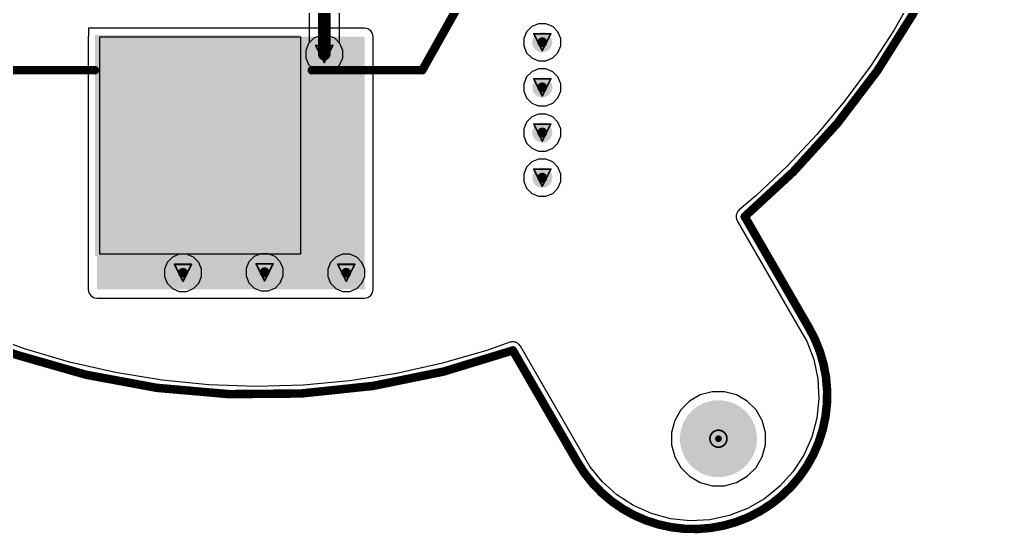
# Model space of a CAD drawing. Header units: inches. Extents: x -9 to 171, y -50 to 39.
# Drawn here: x 6.62 to 36.04, y -50.46 to -35.1 of the extents above; entities that cross this region are included whole.
import ezdxf

# ---------------------------------------------------------------- set-up
doc = ezdxf.new("R2010")
doc.units = ezdxf.units.IN
for name, color, linetype in [('Board Outline', 216, 'Continuous'), ('Bottom Layer', 5, 'Continuous'), ('Bottom Solder', 6, 'Continuous'), ('Drill Drawing', 1, 'Continuous'), ('GND', 76, 'Continuous'), ('Pad Holes', 156, 'Continuous'), ('PWR', 16, 'Continuous'), ('Top Layer', 1, 'Continuous'), ('Top Overlay', 2, 'Continuous'), ('Top Paste', 8, 'Continuous'), ('Top Solder', 216, 'Continuous'), ('Via Holes', 16, 'Continuous')]:
    doc.layers.add(name, color=color, linetype=linetype)

# ---------------------------------------------------------------- blocks, each defined once
blk = doc.blocks.new('MY_2477_02_2')
at = {"layer": 'Top Layer'}
blk.add_hatch(color=1, dxfattribs=at).paths.add_polyline_path([(-18.5, 2.913), (-12, 2.913), (-12, -3.087), (-18.5, -3.087)])
at = {"layer": 'Top Solder'}
blk.add_hatch(color=216, dxfattribs=at).paths.add_polyline_path([(-18.551, 2.963), (-11.949, 2.963), (-11.949, -3.138), (-18.551, -3.138)])
at = {"layer": 'Top Overlay', "const_width": 0.254}
for points in [[(-13, 5.988), (-13, 2.969)], [(-13, -3.512), (-13, -6.812)], [(-13, -6.812), (-3.2, -12.312)]]:
    blk.add_lwpolyline(points, dxfattribs=at)
at = {"layer": 'Top Overlay', "const_width": 0.127}
for points in [[(-13.064, 2.969, 1), (-12.937, 2.969, 1)], [(-13.064, -3.512, 1), (-12.937, -3.512, 1)], [(-13.064, -6.812, 1), (-12.937, -6.812, 1)], [(-13.064, -6.812, 1), (-12.937, -6.812, 1)]]:
    blk.add_lwpolyline(points, format="xyb", close=True, dxfattribs=at)
at = {"layer": 'Top Paste'}
for p, q in [((-18.5, 2.825), (-18.5, 2.825)), ((-18.5, 2.825), (-12, 2.825)), ((-18.5, -3.175), (-18.5, 2.825)), ((-12, 2.825), (-12, -3.175)), ((-12, -3.175), (-18.5, -3.175))]:
    blk.add_line(p, q, dxfattribs=at)

msp = doc.modelspace()

# ---------------------------------------------------------------- hatches: boundary and pattern name
at = {"layer": 'Bottom Layer'}
h = msp.add_hatch(color=5, dxfattribs=at)
edge = h.paths.add_edge_path()
edge.add_arc((22.235, -35.779), 0.3, 0, 360)
h = msp.add_hatch(color=5, dxfattribs=at)
edge = h.paths.add_edge_path()
edge.add_arc((15.72, -36.131), 0.3, 0, 360)
h = msp.add_hatch(color=5, dxfattribs=at)
edge = h.paths.add_edge_path()
edge.add_arc((22.235, -37.129), 0.3, 0, 360)
h = msp.add_hatch(color=5, dxfattribs=at)
edge = h.paths.add_edge_path()
edge.add_arc((22.235, -38.479), 0.3, 0, 360)
h = msp.add_hatch(color=5, dxfattribs=at)
edge = h.paths.add_edge_path()
edge.add_arc((22.235, -39.829), 0.3, 0, 360)
h = msp.add_hatch(color=5, dxfattribs=at)
edge = h.paths.add_edge_path()
edge.add_arc((13.938, -42.657), 0.3, 0, 360)
h = msp.add_hatch(color=5, dxfattribs=at)
edge = h.paths.add_edge_path()
edge.add_arc((11.499, -42.672), 0.3, 0, 360)
h = msp.add_hatch(color=5, dxfattribs=at)
edge = h.paths.add_edge_path()
edge.add_arc((16.377, -42.672), 0.3, 0, 360)
at = {"layer": 'Bottom Solder'}
h = msp.add_hatch(color=6, dxfattribs=at)
edge = h.paths.add_edge_path()
edge.add_arc((27.5, -47.631), 0.102, 0, 360)
at = {"layer": 'GND'}
h = msp.add_hatch(color=76, dxfattribs=at)
edge = h.paths.add_edge_path()
edge.add_arc((22.235, -35.779), 0.3, 0, 360)
h = msp.add_hatch(color=76, dxfattribs=at)
edge = h.paths.add_edge_path()
edge.add_arc((15.72, -36.131), 0.3, 0, 360)
h = msp.add_hatch(color=76, dxfattribs=at)
edge = h.paths.add_edge_path()
edge.add_arc((22.235, -37.129), 0.3, 0, 360)
h = msp.add_hatch(color=76, dxfattribs=at)
edge = h.paths.add_edge_path()
edge.add_arc((22.235, -38.479), 0.3, 0, 360)
h = msp.add_hatch(color=76, dxfattribs=at)
edge = h.paths.add_edge_path()
edge.add_arc((22.235, -39.829), 0.3, 0, 360)
h = msp.add_hatch(color=76, dxfattribs=at)
edge = h.paths.add_edge_path()
edge.add_arc((13.938, -42.657), 0.3, 0, 360)
h = msp.add_hatch(color=76, dxfattribs=at)
edge = h.paths.add_edge_path()
edge.add_arc((11.499, -42.672), 0.3, 0, 360)
h = msp.add_hatch(color=76, dxfattribs=at)
edge = h.paths.add_edge_path()
edge.add_arc((16.377, -42.672), 0.3, 0, 360)
at = {"layer": 'Pad Holes'}
h = msp.add_hatch(color=7, dxfattribs=at)
edge = h.paths.add_edge_path()
edge.add_arc((27.5, -47.631), 1.15, 0, 360)
at = {"layer": 'PWR'}
h = msp.add_hatch(color=16, dxfattribs=at)
edge = h.paths.add_edge_path()
edge.add_arc((22.235, -35.779), 0.3, 0, 360)
h = msp.add_hatch(color=16, dxfattribs=at)
edge = h.paths.add_edge_path()
edge.add_arc((15.72, -36.131), 0.3, 0, 360)
h = msp.add_hatch(color=16, dxfattribs=at)
edge = h.paths.add_edge_path()
edge.add_arc((22.235, -37.129), 0.3, 0, 360)
h = msp.add_hatch(color=16, dxfattribs=at)
edge = h.paths.add_edge_path()
edge.add_arc((22.235, -38.479), 0.3, 0, 360)
h = msp.add_hatch(color=16, dxfattribs=at)
edge = h.paths.add_edge_path()
edge.add_arc((22.235, -39.829), 0.3, 0, 360)
h = msp.add_hatch(color=16, dxfattribs=at)
edge = h.paths.add_edge_path()
edge.add_arc((13.938, -42.657), 0.3, 0, 360)
h = msp.add_hatch(color=16, dxfattribs=at)
edge = h.paths.add_edge_path()
edge.add_arc((11.499, -42.672), 0.3, 0, 360)
h = msp.add_hatch(color=16, dxfattribs=at)
edge = h.paths.add_edge_path()
edge.add_arc((16.377, -42.672), 0.3, 0, 360)
at = {"layer": 'Top Layer'}
h = msp.add_hatch(color=1, dxfattribs=at)
edge = h.paths.add_edge_path()
edge.add_arc((22.235, -35.779), 0.3, 0, 360)
msp.add_hatch(color=1, dxfattribs=at).paths.add_polyline_path([(8.925, -43.167), (16.925, -43.167), (16.925, -35.616), (8.925, -35.616)])
h = msp.add_hatch(color=1, dxfattribs=at)
edge = h.paths.add_edge_path()
edge.add_arc((15.72, -36.131), 0.3, 0, 360)
h = msp.add_hatch(color=1, dxfattribs=at)
edge = h.paths.add_edge_path()
edge.add_arc((22.235, -37.129), 0.3, 0, 360)
h = msp.add_hatch(color=1, dxfattribs=at)
edge = h.paths.add_edge_path()
edge.add_arc((22.235, -38.479), 0.3, 0, 360)
h = msp.add_hatch(color=1, dxfattribs=at)
edge = h.paths.add_edge_path()
edge.add_arc((22.235, -39.829), 0.3, 0, 360)
h = msp.add_hatch(color=1, dxfattribs=at)
edge = h.paths.add_edge_path()
edge.add_arc((13.938, -42.657), 0.3, 0, 360)
h = msp.add_hatch(color=1, dxfattribs=at)
edge = h.paths.add_edge_path()
edge.add_arc((11.499, -42.672), 0.3, 0, 360)
h = msp.add_hatch(color=1, dxfattribs=at)
edge = h.paths.add_edge_path()
edge.add_arc((16.377, -42.672), 0.3, 0, 360)
at = {"layer": 'Top Solder'}
h = msp.add_hatch(color=216, dxfattribs=at)
edge = h.paths.add_edge_path()
edge.add_arc((27.5, -47.631), 0.102, 0, 360)
at = {"layer": 'Via Holes'}
h = msp.add_hatch(color=7, dxfattribs=at)
edge = h.paths.add_edge_path()
edge.add_arc((22.235, -35.779), 0.15, 0, 360)
h = msp.add_hatch(color=7, dxfattribs=at)
edge = h.paths.add_edge_path()
edge.add_arc((15.72, -36.131), 0.15, 0, 360)
h = msp.add_hatch(color=7, dxfattribs=at)
edge = h.paths.add_edge_path()
edge.add_arc((22.235, -37.129), 0.15, 0, 360)
h = msp.add_hatch(color=7, dxfattribs=at)
edge = h.paths.add_edge_path()
edge.add_arc((22.235, -38.479), 0.15, 0, 360)
h = msp.add_hatch(color=7, dxfattribs=at)
edge = h.paths.add_edge_path()
edge.add_arc((22.235, -39.829), 0.15, 0, 360)
h = msp.add_hatch(color=7, dxfattribs=at)
edge = h.paths.add_edge_path()
edge.add_arc((11.499, -42.672), 0.15, 0, 360)
h = msp.add_hatch(color=7, dxfattribs=at)
edge = h.paths.add_edge_path()
edge.add_arc((13.938, -42.657), 0.15, 0, 360)
h = msp.add_hatch(color=7, dxfattribs=at)
edge = h.paths.add_edge_path()
edge.add_arc((16.377, -42.672), 0.15, 0, 360)

# ---------------------------------------------------------------- linework, layer by layer
at = {"layer": 'Board Outline', "const_width": 0.254}
for points in [[(21.357, -44.991, -0.835532), (-0.785, -6.641)], [(35.915, -27.589, -0.177977), (28.285, -40.991)], [(30.214, -44.332, -1), (23.286, -48.332)]]:
    msp.add_lwpolyline(points, format="xyb", dxfattribs=at)
for points in [[(28.285, -40.991), (30.214, -44.332)], [(21.357, -44.991), (23.286, -48.332)]]:
    msp.add_lwpolyline(points, dxfattribs=at)
at = {"layer": 'Board Outline', "const_width": 0.127}
for points in [[(28.221, -40.991, 1), (28.348, -40.991, 1)], [(28.221, -40.991, 1), (28.348, -40.991, 1)], [(30.151, -44.332, 1), (30.278, -44.332, 1)], [(30.151, -44.332, 1), (30.278, -44.332, 1)], [(21.293, -44.991, 1), (21.42, -44.991, 1)], [(21.293, -44.991, 1), (21.42, -44.991, 1)], [(23.222, -48.332, 1), (23.349, -48.332, 1)], [(23.222, -48.332, 1), (23.349, -48.332, 1)]]:
    msp.add_lwpolyline(points, format="xyb", close=True, dxfattribs=at)
at = {"layer": 'Bottom Layer'}
for p, q in [((16.173, -35.801), (16.173, -34.399)), ((33.389, -34.277), (32.747, -35.405)), ((15.267, -34.587), (15.267, -35.801)), ((32.747, -35.405), (32.04, -36.492)), ((15.25, -35.817), (15.166, -36.021)), ((15.267, -35.801), (15.25, -35.817)), ((16.19, -35.817), (16.173, -35.801)), ((16.274, -36.021), (16.19, -35.817)), ((15.166, -36.021), (15.166, -36.241)), ((16.274, -36.241), (16.274, -36.021)), ((15.166, -36.241), (15.25, -36.445)), ((15.25, -36.445), (15.406, -36.601)), ((16.034, -36.601), (16.19, -36.445)), ((16.19, -36.445), (16.274, -36.241)), ((15.406, -36.601), (15.61, -36.685)), ((15.61, -36.685), (15.83, -36.685)), ((15.83, -36.685), (16.034, -36.601)), ((32.04, -36.492), (31.27, -37.537)), ((31.27, -37.537), (30.441, -38.534)), ((30.441, -38.534), (29.554, -39.481)), ((29.554, -39.481), (28.614, -40.375)), ((28.614, -40.375), (28.118, -40.793)), ((28.055, -40.872), (28.047, -40.899)), ((28.069, -40.854), (28.055, -40.872)), ((28.079, -40.833), (28.069, -40.854)), ((28.1, -40.815), (28.079, -40.833)), ((28.118, -40.793), (28.1, -40.815)), ((28.033, -40.947), (28.027, -40.969)), ((28.027, -40.969), (28.03, -40.997)), ((28.03, -40.997), (28.028, -41.025)), ((28.028, -41.025), (28.036, -41.047)), ((28.035, -40.924), (28.033, -40.947)), ((28.047, -40.899), (28.035, -40.924)), ((28.036, -41.047), (28.038, -41.069)), ((28.038, -41.069), (28.052, -41.094)), ((28.052, -41.094), (28.061, -41.12)), ((28.061, -41.12), (29.99, -44.462)), ((11.029, -42.359), (10.945, -42.562)), ((11.185, -42.203), (11.029, -42.359)), ((11.388, -42.118), (11.185, -42.203)), ((11.609, -42.118), (11.388, -42.118)), ((11.812, -42.203), (11.609, -42.118)), ((11.968, -42.359), (11.812, -42.203)), ((12.053, -42.562), (11.968, -42.359)), ((13.468, -42.343), (13.384, -42.546)), ((13.624, -42.187), (13.468, -42.343)), ((13.828, -42.103), (13.624, -42.187)), ((14.048, -42.103), (13.828, -42.103)), ((14.252, -42.187), (14.048, -42.103)), ((14.408, -42.343), (14.252, -42.187)), ((14.492, -42.546), (14.408, -42.343)), ((15.908, -42.359), (15.823, -42.562)), ((16.063, -42.203), (15.908, -42.359)), ((16.267, -42.118), (16.063, -42.203)), ((16.487, -42.118), (16.267, -42.118)), ((16.691, -42.203), (16.487, -42.118)), ((16.847, -42.359), (16.691, -42.203)), ((16.931, -42.562), (16.847, -42.359)), ((10.945, -42.562), (10.945, -42.783)), ((12.053, -42.783), (12.053, -42.562)), ((13.384, -42.546), (13.384, -42.767)), ((14.492, -42.767), (14.492, -42.546)), ((15.823, -42.562), (15.823, -42.783)), ((16.931, -42.783), (16.931, -42.562)), ((10.945, -42.783), (11.029, -42.986)), ((11.968, -42.986), (12.053, -42.783)), ((13.384, -42.767), (13.468, -42.97)), ((14.408, -42.97), (14.492, -42.767)), ((15.823, -42.783), (15.908, -42.986)), ((16.847, -42.986), (16.931, -42.783)), ((11.029, -42.986), (11.185, -43.142)), ((11.185, -43.142), (11.388, -43.226)), ((11.388, -43.226), (11.609, -43.226)), ((11.609, -43.226), (11.812, -43.142)), ((11.812, -43.142), (11.968, -42.986)), ((13.468, -42.97), (13.624, -43.126)), ((13.624, -43.126), (13.828, -43.211)), ((13.828, -43.211), (14.048, -43.211)), ((14.048, -43.211), (14.252, -43.126)), ((14.252, -43.126), (14.408, -42.97)), ((15.908, -42.986), (16.063, -43.142)), ((16.063, -43.142), (16.267, -43.226)), ((16.267, -43.226), (16.487, -43.226)), ((16.487, -43.226), (16.691, -43.142)), ((16.691, -43.142), (16.847, -42.986)), ((6.76, -44.942), (5.438, -44.457)), ((29.99, -44.462), (30.137, -44.717)), ((30.137, -44.717), (30.348, -45.267)), ((8.11, -45.341), (6.76, -44.942)), ((20.607, -44.985), (19.254, -45.376)), ((21.269, -44.747), (20.607, -44.985)), ((21.297, -44.743), (21.269, -44.747)), ((21.323, -44.734), (21.297, -44.743)), ((21.346, -44.736), (21.323, -44.734)), ((21.369, -44.732), (21.346, -44.736)), ((21.396, -44.739), (21.369, -44.732)), ((21.424, -44.741), (21.396, -44.739)), ((21.445, -44.751), (21.424, -44.741)), ((21.467, -44.757), (21.445, -44.751)), ((21.489, -44.773), (21.467, -44.757)), ((21.514, -44.785), (21.489, -44.773)), ((21.53, -44.803), (21.514, -44.785)), ((21.548, -44.817), (21.53, -44.803)), ((21.563, -44.841), (21.548, -44.817)), ((21.581, -44.861), (21.563, -44.841)), ((23.51, -48.203), (21.581, -44.861)), ((30.348, -45.267), (30.47, -45.843)), ((9.483, -45.655), (8.11, -45.341)), ((19.254, -45.376), (17.88, -45.681)), ((10.872, -45.881), (9.483, -45.655)), ((12.273, -46.019), (10.872, -45.881)), ((16.489, -45.899), (15.087, -46.028)), ((17.88, -45.681), (16.489, -45.899)), ((30.47, -45.843), (30.501, -46.431)), ((13.68, -46.068), (12.273, -46.019)), ((15.087, -46.028), (13.68, -46.068)), ((26.958, -46.323), (26.638, -46.508)), ((27.315, -46.227), (26.958, -46.323)), ((27.685, -46.227), (27.315, -46.227)), ((28.042, -46.323), (27.685, -46.227)), ((28.362, -46.508), (28.042, -46.323)), ((30.501, -46.431), (30.44, -47.016)), ((26.377, -46.769), (26.192, -47.089)), ((26.638, -46.508), (26.377, -46.769)), ((28.623, -46.769), (28.362, -46.508)), ((28.808, -47.089), (28.623, -46.769)), ((30.44, -47.016), (30.287, -47.585)), ((26.192, -47.089), (26.096, -47.447)), ((28.904, -47.447), (28.808, -47.089)), ((26.096, -47.447), (26.096, -47.816)), ((28.904, -47.816), (28.904, -47.447)), ((30.287, -47.585), (30.048, -48.123)), ((26.096, -47.816), (26.192, -48.173)), ((28.808, -48.173), (28.904, -47.816)), ((23.657, -48.458), (23.51, -48.203)), ((26.192, -48.173), (26.377, -48.493)), ((28.623, -48.493), (28.808, -48.173)), ((30.048, -48.123), (29.727, -48.617)), ((24.028, -48.915), (23.657, -48.458)), ((26.377, -48.493), (26.638, -48.755)), ((28.362, -48.755), (28.623, -48.493)), ((26.638, -48.755), (26.958, -48.94)), ((28.042, -48.94), (28.362, -48.755)), ((29.727, -48.617), (29.333, -49.054)), ((24.466, -49.31), (24.028, -48.915)), ((26.958, -48.94), (27.315, -49.035)), ((27.315, -49.035), (27.685, -49.035)), ((27.685, -49.035), (28.042, -48.94)), ((29.333, -49.054), (28.875, -49.425)), ((24.959, -49.63), (24.466, -49.31)), ((28.875, -49.425), (28.366, -49.719)), ((25.497, -49.87), (24.959, -49.63)), ((28.366, -49.719), (27.816, -49.93)), ((26.066, -50.022), (25.497, -49.87)), ((27.816, -49.93), (27.24, -50.053)), ((26.652, -50.084), (26.066, -50.022)), ((27.24, -50.053), (26.652, -50.084))]:
    msp.add_line(p, q, dxfattribs=at)
for points, const_width in [([(15.72, -36.131), (15.72, -34.399)], 0.381), ([(16.377, -42.672), (16.377, -42.672)], 0.254)]:
    msp.add_lwpolyline(points, dxfattribs=dict(at, const_width=const_width))
for points, const_width in [([(15.625, -36.131, 1), (15.815, -36.131, 1)], 0.191), ([(16.314, -42.672, 1), (16.441, -42.672, 1)], 0.127), ([(16.314, -42.672, 1), (16.441, -42.672, 1)], 0.127)]:
    msp.add_lwpolyline(points, format="xyb", close=True, dxfattribs=dict(at, const_width=const_width))
at = {"layer": 'Drill Drawing', "const_width": 0.0508}
for points in [[(21.981, -35.525), (22.489, -35.525)], [(21.981, -35.525), (22.235, -36.033)], [(22.235, -36.033), (22.489, -35.525)], [(15.466, -35.877), (15.974, -35.877)], [(15.466, -35.877), (15.72, -36.385)], [(15.72, -36.385), (15.974, -35.877)], [(21.981, -36.875), (22.489, -36.875)], [(21.981, -36.875), (22.235, -37.383)], [(22.235, -37.383), (22.489, -36.875)], [(21.981, -38.225), (22.489, -38.225)], [(21.981, -38.225), (22.235, -38.733)], [(22.235, -38.733), (22.489, -38.225)], [(21.981, -39.575), (22.489, -39.575)], [(21.981, -39.575), (22.235, -40.083)], [(22.235, -40.083), (22.489, -39.575)], [(11.245, -42.418), (11.753, -42.418)], [(11.245, -42.418), (11.499, -42.926)], [(11.499, -42.926), (11.753, -42.418)], [(13.684, -42.403), (14.192, -42.403)], [(13.684, -42.403), (13.938, -42.911)], [(13.938, -42.911), (14.192, -42.403)], [(16.123, -42.418), (16.631, -42.418)], [(16.123, -42.418), (16.377, -42.926)], [(16.377, -42.926), (16.631, -42.418)]]:
    msp.add_lwpolyline(points, dxfattribs=at)
at = {"layer": 'Drill Drawing'}
for points, const_width in [([(21.968, -35.525, 1), (21.994, -35.525, 1)], 0.0254), ([(21.968, -35.525, 1), (21.994, -35.525, 1)], 0.0254), ([(22.476, -35.525, 1), (22.502, -35.525, 1)], 0.0254), ([(22.476, -35.525, 1), (22.502, -35.525, 1)], 0.0254), ([(15.453, -35.877, 1), (15.479, -35.877, 1)], 0.0254), ([(15.453, -35.877, 1), (15.479, -35.877, 1)], 0.0254), ([(15.961, -35.877, 1), (15.987, -35.877, 1)], 0.0254), ([(15.961, -35.877, 1), (15.987, -35.877, 1)], 0.0254), ([(22.222, -36.033, 1), (22.248, -36.033, 1)], 0.0254), ([(22.222, -36.033, 1), (22.248, -36.033, 1)], 0.0254), ([(15.707, -36.385, 1), (15.733, -36.385, 1)], 0.0254), ([(15.707, -36.385, 1), (15.733, -36.385, 1)], 0.0254), ([(21.968, -36.875, 1), (21.994, -36.875, 1)], 0.0254), ([(21.968, -36.875, 1), (21.994, -36.875, 1)], 0.0254), ([(22.476, -36.875, 1), (22.502, -36.875, 1)], 0.0254), ([(22.476, -36.875, 1), (22.502, -36.875, 1)], 0.0254), ([(22.222, -37.383, 1), (22.248, -37.383, 1)], 0.0254), ([(22.222, -37.383, 1), (22.248, -37.383, 1)], 0.0254), ([(21.968, -38.225, 1), (21.994, -38.225, 1)], 0.0254), ([(21.968, -38.225, 1), (21.994, -38.225, 1)], 0.0254), ([(22.476, -38.225, 1), (22.502, -38.225, 1)], 0.0254), ([(22.476, -38.225, 1), (22.502, -38.225, 1)], 0.0254), ([(22.222, -38.733, 1), (22.248, -38.733, 1)], 0.0254), ([(22.222, -38.733, 1), (22.248, -38.733, 1)], 0.0254), ([(21.968, -39.575, 1), (21.994, -39.575, 1)], 0.0254), ([(21.968, -39.575, 1), (21.994, -39.575, 1)], 0.0254), ([(22.476, -39.575, 1), (22.502, -39.575, 1)], 0.0254), ([(22.476, -39.575, 1), (22.502, -39.575, 1)], 0.0254), ([(22.222, -40.083, 1), (22.248, -40.083, 1)], 0.0254), ([(22.222, -40.083, 1), (22.248, -40.083, 1)], 0.0254), ([(11.232, -42.418, 1), (11.257, -42.418, 1)], 0.0254), ([(11.232, -42.418, 1), (11.257, -42.418, 1)], 0.0254), ([(11.74, -42.418, 1), (11.765, -42.418, 1)], 0.0254), ([(11.74, -42.418, 1), (11.765, -42.418, 1)], 0.0254), ([(13.671, -42.403, 1), (13.697, -42.403, 1)], 0.0254), ([(13.671, -42.403, 1), (13.697, -42.403, 1)], 0.0254), ([(14.179, -42.403, 1), (14.205, -42.403, 1)], 0.0254), ([(14.179, -42.403, 1), (14.205, -42.403, 1)], 0.0254), ([(16.111, -42.418, 1), (16.136, -42.418, 1)], 0.0254), ([(16.111, -42.418, 1), (16.136, -42.418, 1)], 0.0254), ([(16.619, -42.418, 1), (16.644, -42.418, 1)], 0.0254), ([(16.619, -42.418, 1), (16.644, -42.418, 1)], 0.0254), ([(11.486, -42.926, 1), (11.511, -42.926, 1)], 0.0254), ([(11.486, -42.926, 1), (11.511, -42.926, 1)], 0.0254), ([(13.925, -42.911, 1), (13.951, -42.911, 1)], 0.0254), ([(13.925, -42.911, 1), (13.951, -42.911, 1)], 0.0254), ([(16.365, -42.926, 1), (16.39, -42.926, 1)], 0.0254), ([(16.365, -42.926, 1), (16.39, -42.926, 1)], 0.0254), ([(27.754, -47.631, 1), (27.246, -47.631, 1)], 0.0508), ([(27.233, -47.631, 1), (27.259, -47.631, 1)], 0.0254), ([(27.741, -47.631, 1), (27.767, -47.631, 1)], 0.0254)]:
    msp.add_lwpolyline(points, format="xyb", close=True, dxfattribs=dict(at, const_width=const_width))
at = {"layer": 'GND'}
for p, q in [((33.389, -34.277), (32.747, -35.405)), ((15.61, -35.577), (15.406, -35.661)), ((15.83, -35.577), (15.61, -35.577)), ((16.034, -35.661), (15.83, -35.577)), ((32.747, -35.405), (32.04, -36.492)), ((15.25, -35.817), (15.166, -36.021)), ((15.406, -35.661), (15.25, -35.817)), ((16.19, -35.817), (16.034, -35.661)), ((16.274, -36.021), (16.19, -35.817)), ((15.166, -36.021), (15.166, -36.241)), ((16.274, -36.241), (16.274, -36.021)), ((15.166, -36.241), (15.25, -36.445)), ((15.25, -36.445), (15.406, -36.601)), ((16.034, -36.601), (16.19, -36.445)), ((16.19, -36.445), (16.274, -36.241)), ((15.406, -36.601), (15.61, -36.685)), ((15.61, -36.685), (15.83, -36.685)), ((15.83, -36.685), (16.034, -36.601)), ((32.04, -36.492), (31.27, -37.537)), ((31.27, -37.537), (30.441, -38.534)), ((30.441, -38.534), (29.554, -39.481)), ((29.554, -39.481), (28.614, -40.375)), ((28.614, -40.375), (28.118, -40.793)), ((28.055, -40.872), (28.047, -40.899)), ((28.069, -40.854), (28.055, -40.872)), ((28.079, -40.833), (28.069, -40.854)), ((28.1, -40.815), (28.079, -40.833)), ((28.118, -40.793), (28.1, -40.815)), ((28.033, -40.947), (28.027, -40.969)), ((28.027, -40.969), (28.03, -40.997)), ((28.03, -40.997), (28.028, -41.025)), ((28.028, -41.025), (28.036, -41.047)), ((28.035, -40.924), (28.033, -40.947)), ((28.047, -40.899), (28.035, -40.924)), ((28.036, -41.047), (28.038, -41.069)), ((28.038, -41.069), (28.052, -41.094)), ((28.052, -41.094), (28.061, -41.12)), ((28.061, -41.12), (29.99, -44.462)), ((11.029, -42.359), (10.945, -42.562)), ((11.185, -42.203), (11.029, -42.359)), ((11.388, -42.118), (11.185, -42.203)), ((11.609, -42.118), (11.388, -42.118)), ((11.812, -42.203), (11.609, -42.118)), ((11.968, -42.359), (11.812, -42.203)), ((12.053, -42.562), (11.968, -42.359)), ((13.468, -42.343), (13.384, -42.546)), ((13.624, -42.187), (13.468, -42.343)), ((13.828, -42.103), (13.624, -42.187)), ((14.048, -42.103), (13.828, -42.103)), ((14.252, -42.187), (14.048, -42.103)), ((14.408, -42.343), (14.252, -42.187)), ((14.492, -42.546), (14.408, -42.343)), ((15.908, -42.359), (15.823, -42.562)), ((16.063, -42.203), (15.908, -42.359)), ((16.267, -42.118), (16.063, -42.203)), ((16.487, -42.118), (16.267, -42.118)), ((16.691, -42.203), (16.487, -42.118)), ((16.847, -42.359), (16.691, -42.203)), ((16.931, -42.562), (16.847, -42.359)), ((10.945, -42.562), (10.945, -42.783)), ((12.053, -42.783), (12.053, -42.562)), ((13.384, -42.546), (13.384, -42.767)), ((14.492, -42.767), (14.492, -42.546)), ((15.823, -42.562), (15.823, -42.783)), ((16.931, -42.783), (16.931, -42.562)), ((10.945, -42.783), (11.029, -42.986)), ((11.968, -42.986), (12.053, -42.783)), ((13.384, -42.767), (13.468, -42.97)), ((14.408, -42.97), (14.492, -42.767)), ((15.823, -42.783), (15.908, -42.986)), ((16.847, -42.986), (16.931, -42.783)), ((11.029, -42.986), (11.185, -43.142)), ((11.185, -43.142), (11.388, -43.226)), ((11.388, -43.226), (11.609, -43.226)), ((11.609, -43.226), (11.812, -43.142)), ((11.812, -43.142), (11.968, -42.986)), ((13.468, -42.97), (13.624, -43.126)), ((13.624, -43.126), (13.828, -43.211)), ((13.828, -43.211), (14.048, -43.211)), ((14.048, -43.211), (14.252, -43.126)), ((14.252, -43.126), (14.408, -42.97)), ((15.908, -42.986), (16.063, -43.142)), ((16.063, -43.142), (16.267, -43.226)), ((16.267, -43.226), (16.487, -43.226)), ((16.487, -43.226), (16.691, -43.142)), ((16.691, -43.142), (16.847, -42.986)), ((6.76, -44.942), (5.438, -44.457)), ((29.99, -44.462), (30.137, -44.717)), ((30.137, -44.717), (30.348, -45.267)), ((8.11, -45.341), (6.76, -44.942)), ((20.607, -44.985), (19.254, -45.376)), ((21.269, -44.747), (20.607, -44.985)), ((21.297, -44.743), (21.269, -44.747)), ((21.323, -44.734), (21.297, -44.743)), ((21.346, -44.736), (21.323, -44.734)), ((21.369, -44.732), (21.346, -44.736)), ((21.396, -44.739), (21.369, -44.732)), ((21.424, -44.741), (21.396, -44.739)), ((21.445, -44.751), (21.424, -44.741)), ((21.467, -44.757), (21.445, -44.751)), ((21.489, -44.773), (21.467, -44.757)), ((21.514, -44.785), (21.489, -44.773)), ((21.53, -44.803), (21.514, -44.785)), ((21.548, -44.817), (21.53, -44.803)), ((21.563, -44.841), (21.548, -44.817)), ((21.581, -44.861), (21.563, -44.841)), ((23.51, -48.203), (21.581, -44.861)), ((30.348, -45.267), (30.47, -45.843)), ((9.483, -45.655), (8.11, -45.341)), ((19.254, -45.376), (17.88, -45.681)), ((10.872, -45.881), (9.483, -45.655)), ((12.273, -46.019), (10.872, -45.881)), ((16.489, -45.899), (15.087, -46.028)), ((17.88, -45.681), (16.489, -45.899)), ((30.47, -45.843), (30.501, -46.431)), ((13.68, -46.068), (12.273, -46.019)), ((15.087, -46.028), (13.68, -46.068)), ((26.958, -46.323), (26.638, -46.508)), ((27.315, -46.227), (26.958, -46.323)), ((27.685, -46.227), (27.315, -46.227)), ((28.042, -46.323), (27.685, -46.227)), ((28.362, -46.508), (28.042, -46.323)), ((30.501, -46.431), (30.44, -47.016)), ((26.377, -46.769), (26.192, -47.089)), ((26.638, -46.508), (26.377, -46.769)), ((28.623, -46.769), (28.362, -46.508)), ((28.808, -47.089), (28.623, -46.769)), ((30.44, -47.016), (30.287, -47.585)), ((26.192, -47.089), (26.096, -47.447)), ((28.904, -47.447), (28.808, -47.089)), ((26.096, -47.447), (26.096, -47.816)), ((28.904, -47.816), (28.904, -47.447)), ((30.287, -47.585), (30.048, -48.123)), ((26.096, -47.816), (26.192, -48.173)), ((28.808, -48.173), (28.904, -47.816)), ((23.657, -48.458), (23.51, -48.203)), ((26.192, -48.173), (26.377, -48.493)), ((28.623, -48.493), (28.808, -48.173)), ((30.048, -48.123), (29.727, -48.617)), ((24.028, -48.915), (23.657, -48.458)), ((26.377, -48.493), (26.638, -48.755)), ((28.362, -48.755), (28.623, -48.493)), ((26.638, -48.755), (26.958, -48.94)), ((28.042, -48.94), (28.362, -48.755)), ((29.727, -48.617), (29.333, -49.054)), ((24.466, -49.31), (24.028, -48.915)), ((26.958, -48.94), (27.315, -49.035)), ((27.315, -49.035), (27.685, -49.035)), ((27.685, -49.035), (28.042, -48.94)), ((29.333, -49.054), (28.875, -49.425)), ((24.959, -49.63), (24.466, -49.31)), ((28.875, -49.425), (28.366, -49.719)), ((25.497, -49.87), (24.959, -49.63)), ((28.366, -49.719), (27.816, -49.93)), ((26.066, -50.022), (25.497, -49.87)), ((27.816, -49.93), (27.24, -50.053)), ((26.652, -50.084), (26.066, -50.022)), ((27.24, -50.053), (26.652, -50.084))]:
    msp.add_line(p, q, dxfattribs=at)
at = {"layer": 'PWR'}
for p, q in [((33.389, -34.277), (32.747, -35.405)), ((22.125, -35.225), (21.921, -35.31)), ((22.345, -35.225), (22.125, -35.225)), ((22.549, -35.31), (22.345, -35.225)), ((21.765, -35.466), (21.681, -35.669)), ((21.921, -35.31), (21.765, -35.466)), ((22.705, -35.466), (22.549, -35.31)), ((22.789, -35.669), (22.705, -35.466)), ((32.747, -35.405), (32.04, -36.492)), ((21.681, -35.669), (21.681, -35.89)), ((21.681, -35.89), (21.765, -36.093)), ((22.705, -36.093), (22.789, -35.89)), ((22.789, -35.89), (22.789, -35.669)), ((21.765, -36.093), (21.921, -36.249)), ((22.549, -36.249), (22.705, -36.093)), ((21.921, -36.249), (22.125, -36.333)), ((22.125, -36.333), (22.345, -36.333)), ((22.345, -36.333), (22.549, -36.249)), ((21.921, -36.66), (21.765, -36.815)), ((22.125, -36.575), (21.921, -36.66)), ((22.345, -36.575), (22.125, -36.575)), ((22.549, -36.66), (22.345, -36.575)), ((22.705, -36.815), (22.549, -36.66)), ((32.04, -36.492), (31.27, -37.537)), ((21.765, -36.815), (21.681, -37.019)), ((21.681, -37.019), (21.681, -37.239)), ((22.789, -37.019), (22.705, -36.815)), ((22.789, -37.239), (22.789, -37.019)), ((21.681, -37.239), (21.765, -37.443)), ((22.705, -37.443), (22.789, -37.239)), ((21.765, -37.443), (21.921, -37.599)), ((21.921, -37.599), (22.125, -37.683)), ((22.345, -37.683), (22.549, -37.599)), ((22.549, -37.599), (22.705, -37.443)), ((31.27, -37.537), (30.441, -38.534)), ((22.125, -37.925), (21.921, -38.009)), ((22.125, -37.683), (22.345, -37.683)), ((22.345, -37.925), (22.125, -37.925)), ((22.549, -38.009), (22.345, -37.925)), ((21.765, -38.165), (21.681, -38.369)), ((21.921, -38.009), (21.765, -38.165)), ((22.705, -38.165), (22.549, -38.009)), ((22.789, -38.369), (22.705, -38.165)), ((21.681, -38.369), (21.681, -38.589)), ((22.789, -38.589), (22.789, -38.369)), ((30.441, -38.534), (29.554, -39.481)), ((21.681, -38.589), (21.765, -38.793)), ((21.765, -38.793), (21.921, -38.949)), ((22.549, -38.949), (22.705, -38.793)), ((22.705, -38.793), (22.789, -38.589)), ((21.921, -38.949), (22.125, -39.033)), ((22.125, -39.033), (22.345, -39.033)), ((22.345, -39.033), (22.549, -38.949)), ((21.921, -39.359), (21.765, -39.515)), ((22.125, -39.275), (21.921, -39.359)), ((22.345, -39.275), (22.125, -39.275)), ((22.549, -39.359), (22.345, -39.275)), ((22.705, -39.515), (22.549, -39.359)), ((21.765, -39.515), (21.681, -39.718)), ((21.681, -39.718), (21.681, -39.939)), ((22.789, -39.718), (22.705, -39.515)), ((22.789, -39.939), (22.789, -39.718)), ((29.554, -39.481), (28.614, -40.375)), ((21.681, -39.939), (21.765, -40.142)), ((22.705, -40.142), (22.789, -39.939)), ((21.765, -40.142), (21.921, -40.298)), ((21.921, -40.298), (22.125, -40.383)), ((22.345, -40.383), (22.549, -40.298)), ((22.549, -40.298), (22.705, -40.142)), ((22.125, -40.383), (22.345, -40.383)), ((28.614, -40.375), (28.118, -40.793)), ((28.055, -40.872), (28.047, -40.899)), ((28.069, -40.854), (28.055, -40.872)), ((28.079, -40.833), (28.069, -40.854)), ((28.1, -40.815), (28.079, -40.833)), ((28.118, -40.793), (28.1, -40.815)), ((28.033, -40.947), (28.027, -40.969)), ((28.027, -40.969), (28.03, -40.997)), ((28.03, -40.997), (28.028, -41.025)), ((28.028, -41.025), (28.036, -41.047)), ((28.035, -40.924), (28.033, -40.947)), ((28.047, -40.899), (28.035, -40.924)), ((28.036, -41.047), (28.038, -41.069)), ((28.038, -41.069), (28.052, -41.094)), ((28.052, -41.094), (28.061, -41.12)), ((28.061, -41.12), (29.99, -44.462)), ((6.76, -44.942), (5.438, -44.457)), ((29.99, -44.462), (30.137, -44.717)), ((30.137, -44.717), (30.348, -45.267)), ((8.11, -45.341), (6.76, -44.942)), ((20.607, -44.985), (19.254, -45.376)), ((21.269, -44.747), (20.607, -44.985)), ((21.297, -44.743), (21.269, -44.747)), ((21.323, -44.734), (21.297, -44.743)), ((21.346, -44.736), (21.323, -44.734)), ((21.369, -44.732), (21.346, -44.736)), ((21.396, -44.739), (21.369, -44.732)), ((21.424, -44.741), (21.396, -44.739)), ((21.445, -44.751), (21.424, -44.741)), ((21.467, -44.757), (21.445, -44.751)), ((21.489, -44.773), (21.467, -44.757)), ((21.514, -44.785), (21.489, -44.773)), ((21.53, -44.803), (21.514, -44.785)), ((21.548, -44.817), (21.53, -44.803)), ((21.563, -44.841), (21.548, -44.817)), ((21.581, -44.861), (21.563, -44.841)), ((23.51, -48.203), (21.581, -44.861)), ((30.348, -45.267), (30.47, -45.843)), ((9.483, -45.655), (8.11, -45.341)), ((19.254, -45.376), (17.88, -45.681)), ((10.872, -45.881), (9.483, -45.655)), ((12.273, -46.019), (10.872, -45.881)), ((16.489, -45.899), (15.087, -46.028)), ((17.88, -45.681), (16.489, -45.899)), ((30.47, -45.843), (30.501, -46.431)), ((13.68, -46.068), (12.273, -46.019)), ((15.087, -46.028), (13.68, -46.068)), ((26.958, -46.323), (26.638, -46.508)), ((27.315, -46.227), (26.958, -46.323)), ((27.685, -46.227), (27.315, -46.227)), ((28.042, -46.323), (27.685, -46.227)), ((28.362, -46.508), (28.042, -46.323)), ((30.501, -46.431), (30.44, -47.016)), ((26.377, -46.769), (26.192, -47.089)), ((26.638, -46.508), (26.377, -46.769)), ((28.623, -46.769), (28.362, -46.508)), ((28.808, -47.089), (28.623, -46.769)), ((30.44, -47.016), (30.287, -47.585)), ((26.192, -47.089), (26.096, -47.447)), ((28.904, -47.447), (28.808, -47.089)), ((26.096, -47.447), (26.096, -47.816)), ((28.904, -47.816), (28.904, -47.447)), ((30.287, -47.585), (30.048, -48.123)), ((26.096, -47.816), (26.192, -48.173)), ((28.808, -48.173), (28.904, -47.816)), ((23.657, -48.458), (23.51, -48.203)), ((26.192, -48.173), (26.377, -48.493)), ((28.623, -48.493), (28.808, -48.173)), ((30.048, -48.123), (29.727, -48.617)), ((24.028, -48.915), (23.657, -48.458)), ((26.377, -48.493), (26.638, -48.755)), ((28.362, -48.755), (28.623, -48.493)), ((26.638, -48.755), (26.958, -48.94)), ((28.042, -48.94), (28.362, -48.755)), ((29.727, -48.617), (29.333, -49.054)), ((24.466, -49.31), (24.028, -48.915)), ((26.958, -48.94), (27.315, -49.035)), ((27.315, -49.035), (27.685, -49.035)), ((27.685, -49.035), (28.042, -48.94)), ((29.333, -49.054), (28.875, -49.425)), ((24.959, -49.63), (24.466, -49.31)), ((28.875, -49.425), (28.366, -49.719)), ((25.497, -49.87), (24.959, -49.63)), ((28.366, -49.719), (27.816, -49.93)), ((26.066, -50.022), (25.497, -49.87)), ((27.816, -49.93), (27.24, -50.053)), ((26.652, -50.084), (26.066, -50.022)), ((27.24, -50.053), (26.652, -50.084))]:
    msp.add_line(p, q, dxfattribs=at)
at = {"layer": 'Top Layer'}
for p, q in [((33.389, -34.277), (32.747, -35.405)), ((8.671, -35.591), (8.666, -35.616)), ((8.9, -35.362), (8.671, -35.362)), ((8.671, -35.362), (8.671, -35.591)), ((8.925, -35.357), (8.9, -35.362)), ((16.925, -35.357), (8.925, -35.357)), ((17.024, -35.376), (16.925, -35.357)), ((17.108, -35.433), (17.024, -35.376)), ((17.164, -35.517), (17.108, -35.433)), ((17.184, -35.616), (17.164, -35.517)), ((32.747, -35.405), (32.04, -36.492)), ((8.666, -35.616), (8.666, -43.167)), ((17.184, -43.167), (17.184, -35.616)), ((32.04, -36.492), (31.27, -37.537)), ((31.27, -37.537), (30.441, -38.534)), ((30.441, -38.534), (29.554, -39.481)), ((29.554, -39.481), (28.614, -40.375)), ((28.614, -40.375), (28.118, -40.793)), ((28.055, -40.872), (28.047, -40.899)), ((28.069, -40.854), (28.055, -40.872)), ((28.079, -40.833), (28.069, -40.854)), ((28.1, -40.815), (28.079, -40.833)), ((28.118, -40.793), (28.1, -40.815)), ((28.033, -40.947), (28.027, -40.969)), ((28.027, -40.969), (28.03, -40.997)), ((28.03, -40.997), (28.028, -41.025)), ((28.028, -41.025), (28.036, -41.047)), ((28.035, -40.924), (28.033, -40.947)), ((28.047, -40.899), (28.035, -40.924)), ((28.036, -41.047), (28.038, -41.069)), ((28.038, -41.069), (28.052, -41.094)), ((28.052, -41.094), (28.061, -41.12)), ((28.061, -41.12), (29.99, -44.462)), ((8.666, -43.167), (8.686, -43.266)), ((17.164, -43.266), (17.184, -43.167)), ((8.686, -43.266), (8.742, -43.35)), ((8.742, -43.35), (8.826, -43.407)), ((8.826, -43.407), (8.925, -43.426)), ((8.925, -43.426), (16.925, -43.426)), ((16.925, -43.426), (17.024, -43.407)), ((17.024, -43.407), (17.108, -43.35)), ((17.108, -43.35), (17.164, -43.266)), ((6.76, -44.942), (5.438, -44.457)), ((29.99, -44.462), (30.137, -44.717)), ((30.137, -44.717), (30.348, -45.267)), ((8.11, -45.341), (6.76, -44.942)), ((20.607, -44.985), (19.254, -45.376)), ((21.269, -44.747), (20.607, -44.985)), ((21.297, -44.743), (21.269, -44.747)), ((21.323, -44.734), (21.297, -44.743)), ((21.346, -44.736), (21.323, -44.734)), ((21.369, -44.732), (21.346, -44.736)), ((21.396, -44.739), (21.369, -44.732)), ((21.424, -44.741), (21.396, -44.739)), ((21.445, -44.751), (21.424, -44.741)), ((21.467, -44.757), (21.445, -44.751)), ((21.489, -44.773), (21.467, -44.757)), ((21.514, -44.785), (21.489, -44.773)), ((21.53, -44.803), (21.514, -44.785)), ((21.548, -44.817), (21.53, -44.803)), ((21.563, -44.841), (21.548, -44.817)), ((21.581, -44.861), (21.563, -44.841)), ((23.51, -48.203), (21.581, -44.861)), ((30.348, -45.267), (30.47, -45.843)), ((9.483, -45.655), (8.11, -45.341)), ((19.254, -45.376), (17.88, -45.681)), ((10.872, -45.881), (9.483, -45.655)), ((12.273, -46.019), (10.872, -45.881)), ((16.489, -45.899), (15.087, -46.028)), ((17.88, -45.681), (16.489, -45.899)), ((30.47, -45.843), (30.501, -46.431)), ((13.68, -46.068), (12.273, -46.019)), ((15.087, -46.028), (13.68, -46.068)), ((26.958, -46.323), (26.638, -46.508)), ((27.315, -46.227), (26.958, -46.323)), ((27.685, -46.227), (27.315, -46.227)), ((28.042, -46.323), (27.685, -46.227)), ((28.362, -46.508), (28.042, -46.323)), ((30.501, -46.431), (30.44, -47.016)), ((26.377, -46.769), (26.192, -47.089)), ((26.638, -46.508), (26.377, -46.769)), ((28.623, -46.769), (28.362, -46.508)), ((28.808, -47.089), (28.623, -46.769)), ((30.44, -47.016), (30.287, -47.585)), ((26.192, -47.089), (26.096, -47.447)), ((28.904, -47.447), (28.808, -47.089)), ((26.096, -47.447), (26.096, -47.816)), ((28.904, -47.816), (28.904, -47.447)), ((30.287, -47.585), (30.048, -48.123)), ((26.096, -47.816), (26.192, -48.173)), ((28.808, -48.173), (28.904, -47.816)), ((23.657, -48.458), (23.51, -48.203)), ((26.192, -48.173), (26.377, -48.493)), ((28.623, -48.493), (28.808, -48.173)), ((30.048, -48.123), (29.727, -48.617)), ((24.028, -48.915), (23.657, -48.458)), ((26.377, -48.493), (26.638, -48.755)), ((28.362, -48.755), (28.623, -48.493)), ((26.638, -48.755), (26.958, -48.94)), ((28.042, -48.94), (28.362, -48.755)), ((29.727, -48.617), (29.333, -49.054)), ((24.466, -49.31), (24.028, -48.915)), ((26.958, -48.94), (27.315, -49.035)), ((27.315, -49.035), (27.685, -49.035)), ((27.685, -49.035), (28.042, -48.94)), ((29.333, -49.054), (28.875, -49.425)), ((24.959, -49.63), (24.466, -49.31)), ((28.875, -49.425), (28.366, -49.719)), ((25.497, -49.87), (24.959, -49.63)), ((28.366, -49.719), (27.816, -49.93)), ((26.066, -50.022), (25.497, -49.87)), ((27.816, -49.93), (27.24, -50.053)), ((26.652, -50.084), (26.066, -50.022)), ((27.24, -50.053), (26.652, -50.084))]:
    msp.add_line(p, q, dxfattribs=at)

# ---------------------------------------------------------------- block references
at = {"rotation": 90}
msp.add_blockref('MY_2477_02_2', (11.837, -23.616), dxfattribs=at)

doc.saveas('drawing.dxf')
